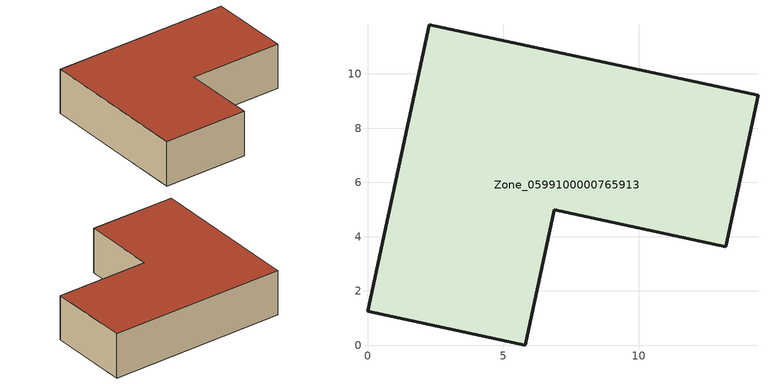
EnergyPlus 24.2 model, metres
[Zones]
Zone_0599100000765913
 floor ground (C_G): 0,1.25 2.27,11.81 14.39,9.21 13.2,3.63 6.89,4.99 5.82,0 z0
 wall outside (C_F): 2.27,11.81 0,1.25 5.82,0 6.89,4.99 13.2,3.63 14.39,9.21 2.27,11.81 z0:3.16
 roof outside (C_R): 14.39,9.21 2.27,11.81 0,1.25 5.82,0 6.89,4.99 13.2,3.63 z3.16
[BUILDING]
Pand.0599100000765913: North Axis=0; Terrain=City; Loads Convergence Tolerance Value=0.04; Temperature Convergence Tolerance Value=0.4; Solar Distribution=FullExterior; Maximum Number of Warmup Days=25; Minimum Number of Warmup Days=1
[Site:Location]
Rotterdam.The.Hague.AP_ZH_NLD Design_Conditions: Latitude=51.96; Longitude=4.45; Time Zone=1; Elevation=-4.5
[SITE:GROUNDTEMPERATURE:BUILDINGSURFACE]
18, 18, 18, 18, 18, 18, 18, 18, 18, 18, 18, 18
[MATERIAL] Thermal Absorptance=0.9; Solar Absorptance=0.7; Visible Absorptance=0.7
Name | Roughness | Thickness | Conductivity | Density | Specific Heat
G.TI.1975-1991 | MediumSmooth | 0.15 | 0.288461 | 540 | 1210
F.TI.1975-1991 | Rough | 0.3 | 0.230769 | 1920 | 840
R.TI.1975-1991 | MediumRough | 0.2 | 0.153846 | 1500 | 1000
[CONSTRUCTION]
C_G: G.TI.1975-1991
C_F: F.TI.1975-1991
C_R: R.TI.1975-1991
[ZONE]
Zone_0599100000765913: Type=1; Multiplier=1; Ceiling Height=Autocalculate; Volume=Autocalculate; Floor Area=autocalculate; Part of Total Floor Area=Yes
[ZONEINFILTRATION:DESIGNFLOWRATE]
Infil_Zone_0599100000765913: Zone or ZoneList or Space or SpaceList=Zone_0599100000765913; Schedule=AlwaysOn; Design Flow Rate Calculation Method=Flow/Area; Flow Rate per Floor Area=0.003; Constant Term Coefficient=1; Temperature Term Coefficient=0; Velocity Term Coefficient=0; Velocity Squared Term Coefficient=0
[HVACTEMPLATE:ZONE:IDEALLOADSAIRSYSTEM]
Zone_0599100000765913: Maximum Heating Supply Air Temperature=50; Minimum Cooling Supply Air Temperature=13; Maximum Heating Supply Air Humidity Ratio=0.0156; Minimum Cooling Supply Air Humidity Ratio=0.0077; Heating Limit=NoLimit; Cooling Limit=NoLimit; Dehumidification Control Type=ConstantSensibleHeatRatio; Cooling Sensible Heat Ratio=0.7; Dehumidification Setpoint=60; Humidification Control Type=None; Humidification Setpoint=30; Outdoor Air Method=None; Outdoor Air Flow Rate per Person=0.00944; Outdoor Air Flow Rate per Zone Floor Area=0; Outdoor Air Flow Rate per Zone=0; Demand Controlled Ventilation Type=None; Outdoor Air Economizer Type=NoEconomizer; Heat Recovery Type=None; Sensible Heat Recovery Effectiveness=0.7; Latent Heat Recovery Effectiveness=0.65
[ZONECONTROL:THERMOSTAT]
ThermostatControl_Zone_0599100000765913: Zone or ZoneList=Zone_0599100000765913; Control Type Schedule=DualSetpointControlType; Control 1=Thermostat_Zone_0599100000765913; Temperature Difference Between Cutout And Setpoint=0
[THERMOSTATSETPOINT:DUALSETPOINT]
Thermostat_Zone_0599100000765913: Heating Setpoint Temperature Schedule=HeatingSetpoint_Zone_0599100000765913; Cooling Setpoint Temperature Schedule=CoolingSetpoint_Zone_0599100000765913
[SCHEDULE:COMPACT]
HeatingSetpoint_Zone_0599100000765913: Through: 12/31, For: AllDays, Until: 24:00, 21
CoolingSetpoint_Zone_0599100000765913: Through: 12/31, For: AllDays, Until: 24:00, 24
DualSetpointControlType: Through: 12/31, For: AllDays, Until: 24:00, 4
AlwaysOn: Through: 12/31, For: AllDays, Until: 24:00, 1
